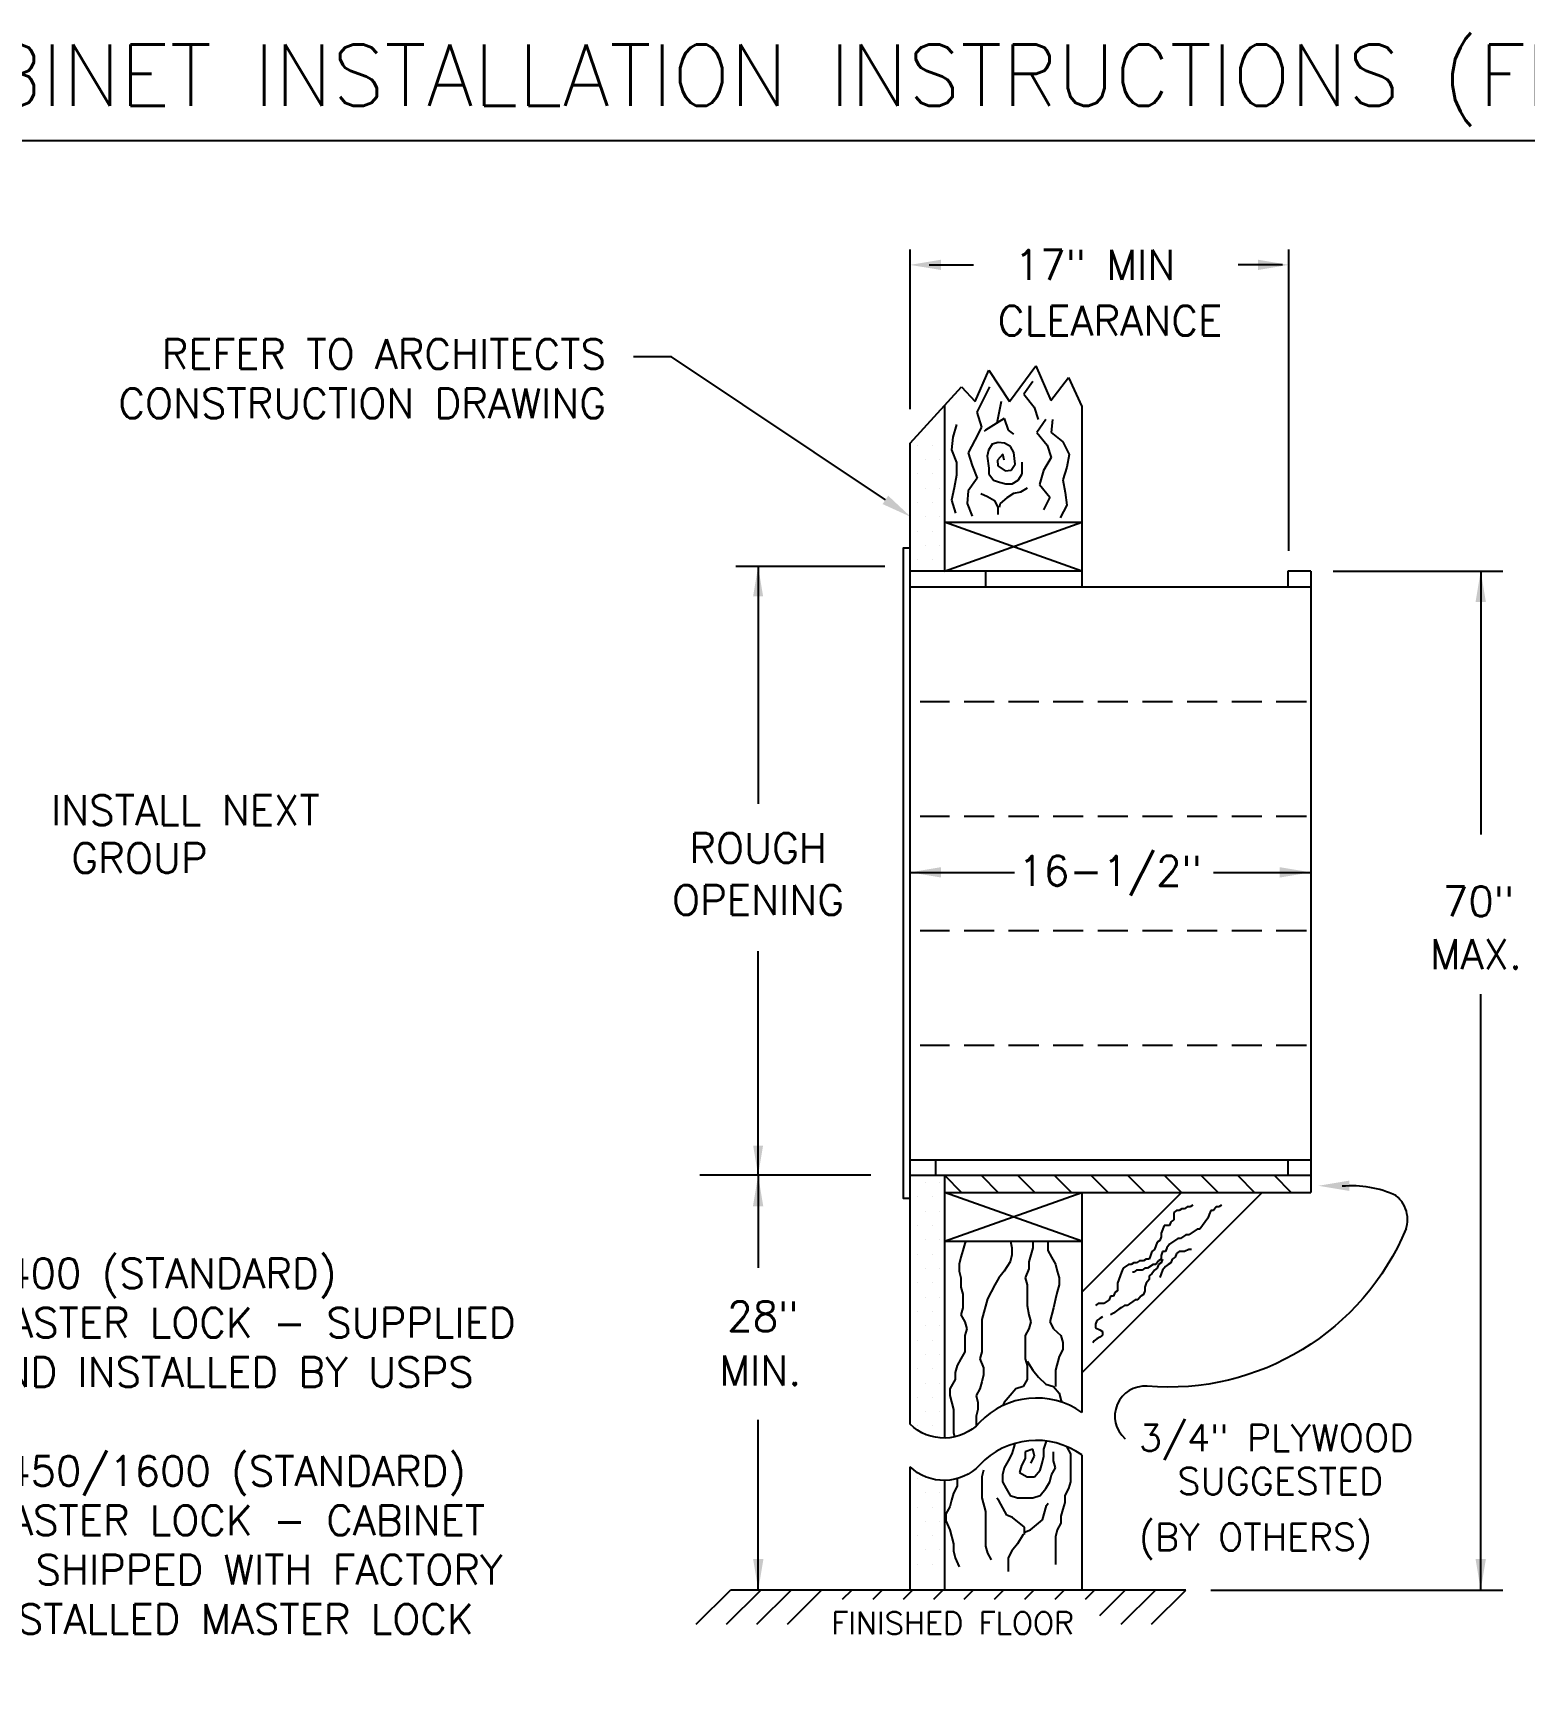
# Model space of a CAD drawing. Extents: x 14.1 to 28.1, y -1 to 9.8.
# Drawn here: x 18.51 to 23.39, y 4.42 to 9.81 of the extents above; entities that cross this region are included whole.
import ezdxf
from ezdxf import colors
from ezdxf.entities.mleader import LeaderData, LeaderLine
from ezdxf.enums import TextEntityAlignment as Align
from ezdxf.math import Vec2, Vec3

# ---------------------------------------------------------------- set-up
doc = ezdxf.new("R2010")
doc.units = 0
doc.header["$LTSCALE"] = 0.3
doc.header["$MEASUREMENT"] = 0
doc.layers.get('0').update_dxf_attribs({"linetype": 'CONTINUOUS'})
doc.layers.add('1', color=3, linetype='CONTINUOUS')
doc.layers.add('TEXT', color=7, linetype='CONTINUOUS')
doc.styles.add('ROMANS', font='romans', dxfattribs={"height": 0.097})

# ---------------------------------------------------------------- blocks, each defined once
blk = doc.blocks.new('KICKER')
for p, q in [((0, -0.5749), (0.7878, 0.213)), ((0, -0.2223), (0.4353, 0.213)), ((0.461, 0.1499), (0.4491, 0.1418)), ((0.4735, 0.1499), (0.461, 0.1499)), ((0.4854, 0.158), (0.4735, 0.1499)), ((0.5871, 0.1499), (0.5752, 0.1337)), ((0.5991, 0.1499), (0.5871, 0.1499)), ((0.611, 0.158), (0.5991, 0.1499)), ((0.3896, 0.0845), (0.3836, 0.0684)), ((0.4015, 0.0933), (0.3896, 0.0845)), ((0.4134, 0.1337), (0.4015, 0.1256)), ((0.4015, 0.1256), (0.4015, 0.0933)), ((0.4253, 0.1337), (0.4134, 0.1337)), ((0.4372, 0.1418), (0.4253, 0.1337)), ((0.4491, 0.1418), (0.4372, 0.1418)), ((0.539, 0.0845), (0.5152, 0.0522)), ((0.5509, 0.1014), (0.539, 0.0845)), ((0.5568, 0.1176), (0.5509, 0.1014)), ((0.5633, 0.1337), (0.5568, 0.1176)), ((0.5752, 0.1337), (0.5633, 0.1337)), ((0.3414, 0.0037), (0.3295, -0.0043)), ((0.3474, 0.0199), (0.3414, 0.0037)), ((0.3593, 0.0684), (0.3474, 0.0361)), ((0.3474, 0.0361), (0.3474, 0.0199)), ((0.3836, 0.0684), (0.3593, 0.0684)), ((0.4194, 0.0118), (0.3836, -0.0124)), ((0.4313, 0.0118), (0.4194, 0.0118)), ((0.4551, 0.028), (0.4313, 0.0118)), ((0.4675, 0.028), (0.4551, 0.028)), ((0.5033, 0.0522), (0.4675, 0.028)), ((0.5152, 0.0522), (0.5033, 0.0522)), ((0.2997, -0.0616), (0.2938, -0.0778)), ((0.3057, -0.0447), (0.2997, -0.0616)), ((0.3176, -0.0366), (0.3057, -0.0447)), ((0.3295, -0.0043), (0.3176, -0.0366)), ((0.3533, -0.0447), (0.3474, -0.0616)), ((0.3474, -0.0616), (0.3474, -0.0778)), ((0.3652, -0.0447), (0.3533, -0.0447)), ((0.3717, -0.0286), (0.3652, -0.0447)), ((0.3836, -0.0124), (0.3717, -0.0286)), ((0.4075, -0.0697), (0.3955, -0.0778)), ((0.4134, -0.0535), (0.4075, -0.0697)), ((0.4253, -0.0447), (0.4134, -0.0535)), ((0.4491, -0.0447), (0.4253, -0.0447)), ((0.4675, -0.0366), (0.4491, -0.0447)), ((0.4794, -0.0366), (0.4675, -0.0366)), ((0.1742, -0.1343), (0.1677, -0.1505)), ((0.1801, -0.1181), (0.1742, -0.1343)), ((0.2039, -0.102), (0.1801, -0.1181)), ((0.2159, -0.102), (0.2039, -0.102)), ((0.2278, -0.0939), (0.2159, -0.102)), ((0.2278, -0.1343), (0.2218, -0.1343)), ((0.2397, -0.0939), (0.2278, -0.0939)), ((0.2397, -0.1262), (0.2278, -0.1343)), ((0.2516, -0.0858), (0.2397, -0.0939)), ((0.2635, -0.1262), (0.2397, -0.1262)), ((0.27, -0.0858), (0.2516, -0.0858)), ((0.2759, -0.1181), (0.2635, -0.1262)), ((0.2819, -0.0778), (0.27, -0.0858)), ((0.2878, -0.1181), (0.2759, -0.1181)), ((0.2938, -0.0778), (0.2819, -0.0778)), ((0.3117, -0.102), (0.2878, -0.1181)), ((0.3057, -0.1424), (0.2938, -0.1505)), ((0.3176, -0.1262), (0.3057, -0.1424)), ((0.3236, -0.102), (0.3117, -0.102)), ((0.3295, -0.1181), (0.3176, -0.1262)), ((0.3355, -0.0858), (0.3236, -0.102)), ((0.3355, -0.102), (0.3295, -0.1181)), ((0.3474, -0.0778), (0.3355, -0.0858)), ((0.3474, -0.0939), (0.3355, -0.102)), ((0.3533, -0.1262), (0.3414, -0.1585)), ((0.3533, -0.0778), (0.3474, -0.0939)), ((0.3652, -0.1101), (0.3533, -0.1262)), ((0.3777, -0.102), (0.3652, -0.1101)), ((0.3896, -0.0939), (0.3777, -0.102)), ((0.3955, -0.0778), (0.3896, -0.0939)), ((0.1558, -0.2158), (0.1439, -0.2239)), ((0.1617, -0.1666), (0.1558, -0.1835)), ((0.1558, -0.1835), (0.1558, -0.2158)), ((0.1677, -0.1505), (0.1617, -0.1666)), ((0.2759, -0.2158), (0.27, -0.232)), ((0.2819, -0.1835), (0.2759, -0.1997)), ((0.2759, -0.1997), (0.2759, -0.2158)), ((0.2938, -0.1666), (0.2819, -0.1835)), ((0.2938, -0.1505), (0.2938, -0.1666)), ((0.0719, -0.2724), (0.06, -0.2804)), ((0.0962, -0.2724), (0.0719, -0.2724)), ((0.1201, -0.2562), (0.0962, -0.2724)), ((0.126, -0.24), (0.1201, -0.2562)), ((0.1379, -0.24), (0.126, -0.24)), ((0.1439, -0.2239), (0.1379, -0.24)), ((0.1861, -0.2804), (0.1742, -0.2885)), ((0.198, -0.2804), (0.1861, -0.2804)), ((0.2337, -0.2562), (0.198, -0.2804)), ((0.2456, -0.2562), (0.2337, -0.2562)), ((0.2575, -0.24), (0.2456, -0.2562)), ((0.27, -0.232), (0.2575, -0.24)), ((0.0659, -0.3458), (0.06, -0.3619)), ((0.0784, -0.3377), (0.0659, -0.3458)), ((0.0903, -0.3296), (0.0784, -0.3377)), ((0.1379, -0.3135), (0.126, -0.3216)), ((0.1498, -0.3047), (0.1379, -0.3135)), ((0.1617, -0.2966), (0.1498, -0.3047)), ((0.1742, -0.2885), (0.1617, -0.2966)), ((0.0659, -0.4266), (0.054, -0.4346)), ((0.06, -0.3781), (0.0784, -0.3862)), ((0.0784, -0.4185), (0.0659, -0.4266)), ((0.0784, -0.3862), (0.0903, -0.3943)), ((0.0903, -0.4104), (0.0784, -0.4185)), ((0.0903, -0.3943), (0.0903, -0.4104))]:
    blk.add_line(p, q)
at = {"layer": '1'}
for p, q in [((0.06, -0.3619), (0.06, -0.3781)), ((0.054, -0.4346), (0.0481, -0.4435))]:
    blk.add_line(p, q, dxfattribs=at)

msp = doc.modelspace()

# ---------------------------------------------------------------- linework, layer by layer
for p, q in [((15.307, 9.4623), (26.427, 9.4623)), ((21.3829, 8.5827), (21.3829, 9.1054)), ((22.6234, 8.1193), (22.6234, 9.1054)), ((21.445, 9.0554), (21.5905, 9.0554)), ((22.6029, 9.0554), (22.4574, 9.0554)), ((21.5963, 8.6084), (21.6406, 8.711)), ((21.6406, 8.711), (21.7084, 8.6084)), ((21.7084, 8.6084), (21.7945, 8.7252)), ((21.7945, 8.7252), (21.844, 8.6119)), ((21.3829, 8.4718), (21.5515, 8.6561)), ((21.5515, 8.6561), (21.5963, 8.6084)), ((21.6435, 8.6557), (21.6224, 8.6146)), ((21.7853, 8.6733), (21.7557, 8.6316)), ((21.844, 8.6119), (21.9014, 8.6862)), ((21.9014, 8.6862), (21.9452, 8.5918)), ((21.4954, 8.5947), (21.4954, 8.5691)), ((21.6224, 8.6146), (21.6013, 8.5729)), ((21.6812, 8.6076), (21.6667, 8.5377)), ((21.7557, 8.6316), (21.7893, 8.59)), ((21.7893, 8.59), (21.8023, 8.5489)), ((21.9452, 8.5918), (21.9452, 8.2126)), ((21.4954, 8.5691), (21.4954, 8.1581)), ((21.5354, 8.5329), (21.5228, 8.4917)), ((21.6013, 8.5729), (21.6164, 8.5237)), ((21.6909, 8.5527), (21.6295, 8.5145)), ((21.6909, 8.5527), (21.7038, 8.5145)), ((21.828, 8.5487), (21.7984, 8.5071)), ((21.8491, 8.5487), (21.845, 8.5071)), ((21.3829, 5.2596), (21.3829, 8.4718)), ((21.5228, 8.4917), (21.5183, 8.4501)), ((21.5946, 8.4813), (21.5735, 8.4397)), ((21.6164, 8.5237), (21.5946, 8.4813)), ((21.6295, 8.5145), (21.6259, 8.5101)), ((21.6717, 8.4734), (21.6515, 8.468)), ((21.692, 8.4714), (21.6717, 8.4734)), ((21.7123, 8.461), (21.692, 8.4714)), ((21.7038, 8.5145), (21.7221, 8.5012)), ((21.7984, 8.5071), (21.832, 8.4655)), ((21.845, 8.5071), (21.8832, 8.4759)), ((21.8832, 8.4759), (21.9043, 8.4348)), ((21.3854, 8.4178), (21.3854, 8.4178)), ((21.4088, 8.4646), (21.4088, 8.4646)), ((21.4323, 8.4178), (21.4323, 8.4178)), ((21.4557, 8.4646), (21.4557, 8.4646)), ((21.4791, 8.4178), (21.4791, 8.4178)), ((21.5183, 8.4501), (21.5354, 8.4085)), ((21.5735, 8.4397), (21.5861, 8.3986)), ((21.6401, 8.4486), (21.6356, 8.4288)), ((21.6356, 8.4288), (21.6413, 8.3902)), ((21.6515, 8.468), (21.6401, 8.4486)), ((21.6864, 8.4362), (21.6689, 8.4164)), ((21.6908, 8.4164), (21.6864, 8.4362)), ((21.7225, 8.4412), (21.7123, 8.461)), ((21.7253, 8.4219), (21.7225, 8.4412)), ((21.7269, 8.4025), (21.7253, 8.4219)), ((21.845, 8.4244), (21.8195, 8.3827)), ((21.832, 8.4655), (21.845, 8.4244)), ((21.9043, 8.4348), (21.8958, 8.3931)), ((21.4088, 8.3709), (21.4088, 8.3709)), ((21.4557, 8.3709), (21.4557, 8.3709)), ((21.5354, 8.3674), (21.5269, 8.3257)), ((21.5354, 8.4085), (21.5354, 8.3674)), ((21.5861, 8.3986), (21.6032, 8.357)), ((21.6413, 8.3902), (21.6413, 8.3708)), ((21.6413, 8.3708), (21.6559, 8.351)), ((21.6689, 8.4164), (21.6705, 8.3971)), ((21.6705, 8.3971), (21.6949, 8.3812)), ((21.6949, 8.3812), (21.7139, 8.3832)), ((21.7139, 8.3832), (21.7269, 8.4025)), ((21.7371, 8.351), (21.7501, 8.3708)), ((21.7501, 8.3708), (21.7501, 8.4095)), ((21.8195, 8.3827), (21.8069, 8.3361)), ((21.8958, 8.3931), (21.8832, 8.352)), ((21.3854, 8.3241), (21.3854, 8.3241)), ((21.4323, 8.3241), (21.4323, 8.3241)), ((21.4791, 8.3241), (21.4791, 8.3241)), ((21.5269, 8.3257), (21.5183, 8.2846)), ((21.5735, 8.3153), (21.5695, 8.2742)), ((21.6032, 8.357), (21.5735, 8.3153)), ((21.6559, 8.351), (21.6762, 8.3441)), ((21.6762, 8.3441), (21.6965, 8.3386)), ((21.6965, 8.3386), (21.7168, 8.3386)), ((21.7168, 8.3386), (21.7371, 8.351)), ((21.7444, 8.3109), (21.7221, 8.3064)), ((21.7667, 8.3247), (21.7444, 8.3109)), ((21.8069, 8.3361), (21.8406, 8.295)), ((21.8832, 8.352), (21.8913, 8.3104)), ((21.8913, 8.3104), (21.8958, 8.2688)), ((21.4088, 8.2772), (21.4088, 8.2772)), ((21.4557, 8.2772), (21.4557, 8.2772)), ((21.5183, 8.2846), (21.5313, 8.243)), ((21.5695, 8.2742), (21.5861, 8.2326)), ((21.6145, 8.3064), (21.6368, 8.2975)), ((21.6368, 8.2975), (21.6592, 8.2836)), ((21.6592, 8.2836), (21.6701, 8.2613)), ((21.6701, 8.2613), (21.6701, 8.2385)), ((21.6778, 8.2747), (21.6742, 8.2613)), ((21.7002, 8.293), (21.6778, 8.2747)), ((21.7221, 8.3064), (21.7002, 8.293)), ((21.8406, 8.295), (21.8195, 8.2534)), ((21.8958, 8.2688), (21.8747, 8.2276)), ((21.3854, 8.2303), (21.3854, 8.2303)), ((21.4323, 8.2303), (21.4323, 8.2303)), ((21.4791, 8.2303), (21.4791, 8.2303)), ((21.9452, 8.053), (21.4954, 8.2126)), ((21.4954, 8.053), (21.9452, 8.2126)), ((21.4954, 8.2126), (21.9452, 8.2126)), ((21.9452, 8.2126), (21.9452, 8.0005)), ((21.4088, 8.1835), (21.4088, 8.1835)), ((21.4557, 8.1835), (21.4557, 8.1835)), ((21.4954, 8.1581), (21.4954, 8.053)), ((21.3854, 8.1366), (21.3854, 8.1366)), ((21.4323, 8.1366), (21.4323, 8.1366)), ((21.4791, 8.1366), (21.4791, 8.1366)), ((21.3001, 8.0681), (20.8123, 8.0681)), ((20.8853, 8.0681), (20.8853, 7.2908)), ((21.9452, 8.053), (21.3829, 8.053)), ((21.4088, 8.0898), (21.4088, 8.0898)), ((21.4557, 8.0898), (21.4557, 8.0898)), ((21.6303, 8.053), (21.6303, 8.0005)), ((22.695, 8.053), (22.6201, 8.053)), ((22.6201, 8.053), (22.6201, 8.0005)), ((22.695, 8.053), (22.695, 6.0706)), ((22.7685, 8.053), (23.324, 8.053)), ((23.2517, 8.053), (23.2517, 7.191)), ((22.695, 8.0005), (21.3829, 8.0005)), ((21.4161, 7.6255), (21.5121, 7.6255)), ((21.5598, 7.6255), (21.6582, 7.6255)), ((21.7058, 7.6255), (21.8042, 7.6255)), ((21.8519, 7.6255), (21.9503, 7.6255)), ((21.9979, 7.6255), (22.0963, 7.6255)), ((22.144, 7.6255), (22.2424, 7.6255)), ((22.2901, 7.6255), (22.3885, 7.6255)), ((22.4361, 7.6255), (22.5345, 7.6255)), ((22.5822, 7.6255), (22.6806, 7.6255)), ((21.4161, 7.2506), (21.5121, 7.2506)), ((21.5598, 7.2506), (21.6582, 7.2506)), ((21.7058, 7.2506), (21.8042, 7.2506)), ((21.8519, 7.2506), (21.9503, 7.2506)), ((21.9979, 7.2506), (22.0963, 7.2506)), ((22.144, 7.2506), (22.2424, 7.2506)), ((22.2901, 7.2506), (22.3885, 7.2506)), ((22.4361, 7.2506), (22.5345, 7.2506)), ((22.5822, 7.2506), (22.6806, 7.2506)), ((21.3829, 7.0666), (21.7246, 7.0666)), ((22.3766, 7.0666), (22.695, 7.0666)), ((21.4161, 6.8757), (21.5121, 6.8757)), ((21.5598, 6.8757), (21.6582, 6.8757)), ((21.7058, 6.8757), (21.8042, 6.8757)), ((21.8519, 6.8757), (21.9503, 6.8757)), ((21.9979, 6.8757), (22.0963, 6.8757)), ((22.144, 6.8757), (22.2424, 6.8757)), ((22.2901, 6.8757), (22.3885, 6.8757)), ((22.4361, 6.8757), (22.5345, 6.8757)), ((22.5822, 6.8757), (22.6806, 6.8757)), ((20.8853, 6.0747), (20.8853, 6.8084)), ((23.2517, 4.717), (23.2517, 6.6678)), ((21.4161, 6.5008), (21.5121, 6.5008)), ((21.5598, 6.5008), (21.6582, 6.5008)), ((21.7058, 6.5008), (21.8042, 6.5008)), ((21.8519, 6.5008), (21.9503, 6.5008)), ((21.9979, 6.5008), (22.0963, 6.5008)), ((22.144, 6.5008), (22.2424, 6.5008)), ((22.2901, 6.5008), (22.3885, 6.5008)), ((22.4361, 6.5008), (22.5345, 6.5008)), ((22.5822, 6.5008), (22.6806, 6.5008)), ((21.3829, 6.1259), (22.695, 6.1259)), ((21.4658, 6.1259), (21.4658, 6.0747)), ((22.6201, 6.1259), (22.6201, 6.0747)), ((21.2544, 6.0747), (20.6948, 6.0747)), ((20.8853, 6.0747), (20.8853, 5.772)), ((21.3829, 6.0747), (21.4954, 6.0747)), ((21.3854, 6.0507), (21.3854, 6.0507)), ((21.4323, 6.0507), (21.4323, 6.0507)), ((21.4791, 6.0507), (21.4791, 6.0507)), ((21.4954, 6.0747), (21.5516, 6.0184)), ((21.4954, 6.0747), (22.695, 6.0747)), ((21.4954, 6.0747), (21.4954, 6.0184)), ((21.4954, 6.0747), (21.4958, 6.0747)), ((21.4954, 6.0747), (21.4954, 5.2146)), ((21.6153, 6.0747), (21.6716, 6.0184)), ((21.7353, 6.0747), (21.7915, 6.0184)), ((21.8553, 6.0747), (21.9115, 6.0184)), ((21.9752, 6.0747), (22.0315, 6.0184)), ((22.0952, 6.0747), (22.1514, 6.0184)), ((22.2152, 6.0747), (22.2714, 6.0184)), ((22.3351, 6.0747), (22.3914, 6.0184)), ((22.4551, 6.0747), (22.5113, 6.0184)), ((22.5751, 6.0747), (22.6313, 6.0184)), ((22.695, 6.0747), (22.695, 6.0184)), ((21.4088, 6.0038), (21.4088, 6.0038)), ((21.4557, 6.0038), (21.4557, 6.0038)), ((21.4954, 6.0184), (21.4954, 6.0184)), ((21.4954, 6.0184), (21.9452, 6.0184)), ((21.4954, 6.0184), (22.695, 6.0184)), ((21.4954, 5.8588), (21.9452, 6.0184)), ((21.9452, 5.8588), (21.4954, 6.0184)), ((21.9452, 6.0184), (21.9452, 5.2979)), ((21.3854, 5.957), (21.3854, 5.957)), ((21.4323, 5.957), (21.4323, 5.957)), ((21.4791, 5.957), (21.4791, 5.957)), ((21.4088, 5.9101), (21.4088, 5.9101)), ((21.4557, 5.9101), (21.4557, 5.9101)), ((21.3854, 5.8633), (21.3854, 5.8633)), ((21.4323, 5.8633), (21.4323, 5.8633)), ((21.4791, 5.8633), (21.4791, 5.8633)), ((21.4954, 5.8588), (21.9452, 5.8588)), ((21.5557, 5.8289), (21.5496, 5.8066)), ((21.5622, 5.8517), (21.5557, 5.8289)), ((21.566, 5.8588), (21.5622, 5.8517)), ((21.712, 5.8588), (21.7164, 5.8368)), ((21.7164, 5.8368), (21.7164, 5.814)), ((21.7846, 5.8368), (21.7785, 5.814)), ((21.7846, 5.8588), (21.7846, 5.8368)), ((21.8341, 5.8588), (21.8341, 5.8289)), ((21.8341, 5.8289), (21.8463, 5.8066)), ((21.4088, 5.8164), (21.4088, 5.8164)), ((21.4557, 5.8164), (21.4557, 5.8164)), ((21.5496, 5.8066), (21.5435, 5.7838)), ((21.5435, 5.7838), (21.5435, 5.761)), ((21.7103, 5.7912), (21.6916, 5.761)), ((21.7164, 5.814), (21.7103, 5.7912)), ((21.7785, 5.814), (21.772, 5.7912)), ((21.772, 5.7912), (21.772, 5.7689)), ((21.8463, 5.8066), (21.8588, 5.7838)), ((21.8588, 5.7838), (21.8649, 5.761)), ((21.3854, 5.7695), (21.3854, 5.7695)), ((21.4088, 5.7227), (21.4088, 5.7227)), ((21.4323, 5.7695), (21.4323, 5.7695)), ((21.4557, 5.7227), (21.4557, 5.7227)), ((21.4791, 5.7695), (21.4791, 5.7695)), ((21.5435, 5.761), (21.5496, 5.7387)), ((21.5496, 5.7387), (21.5496, 5.7085)), ((21.6734, 5.7387), (21.6608, 5.7159)), ((21.6916, 5.761), (21.6734, 5.7387)), ((21.772, 5.7689), (21.7598, 5.7387)), ((21.7598, 5.7387), (21.7659, 5.7159)), ((21.8649, 5.761), (21.871, 5.7387)), ((21.871, 5.7387), (21.871, 5.7159)), ((21.3854, 5.6758), (21.3854, 5.6758)), ((21.4323, 5.6758), (21.4323, 5.6758)), ((21.4791, 5.6758), (21.4791, 5.6758)), ((21.5496, 5.7085), (21.5557, 5.6857)), ((21.5557, 5.6857), (21.5557, 5.6406)), ((21.6361, 5.6708), (21.6178, 5.6024)), ((21.6486, 5.6931), (21.6361, 5.6708)), ((21.6608, 5.7159), (21.6486, 5.6931)), ((21.7659, 5.7159), (21.7659, 5.648)), ((21.8588, 5.6708), (21.8524, 5.6406)), ((21.8649, 5.6931), (21.8588, 5.6708)), ((21.871, 5.7159), (21.8649, 5.6931)), ((21.4088, 5.6289), (21.4088, 5.6289)), ((21.4557, 5.6289), (21.4557, 5.6289)), ((21.5557, 5.6406), (21.5496, 5.6178)), ((21.5496, 5.6178), (21.5622, 5.595)), ((21.7659, 5.648), (21.772, 5.6178)), ((21.772, 5.6178), (21.7785, 5.595)), ((21.8524, 5.6406), (21.8402, 5.595)), ((21.3854, 5.5821), (21.3854, 5.5821)), ((21.4323, 5.5821), (21.4323, 5.5821)), ((21.4791, 5.5821), (21.4791, 5.5821)), ((21.5622, 5.595), (21.5683, 5.5722)), ((21.5683, 5.5722), (21.5622, 5.5499)), ((21.6178, 5.6024), (21.6178, 5.4969)), ((21.772, 5.5722), (21.7598, 5.5499)), ((21.7785, 5.595), (21.772, 5.5722)), ((21.8402, 5.595), (21.8524, 5.5722)), ((21.8524, 5.5722), (21.8771, 5.5499)), ((21.4088, 5.5352), (21.4088, 5.5352)), ((21.4557, 5.5352), (21.4557, 5.5352)), ((21.5622, 5.5499), (21.5622, 5.4969)), ((21.7598, 5.5499), (21.7598, 5.4741)), ((21.8836, 5.5043), (21.871, 5.482)), ((21.8771, 5.5499), (21.8836, 5.5271)), ((21.8836, 5.5271), (21.8836, 5.5043)), ((21.3854, 5.4884), (21.3854, 5.4884)), ((21.3854, 5.4831), (21.3854, 5.4831)), ((21.4323, 5.4884), (21.4323, 5.4884)), ((21.4791, 5.4884), (21.4791, 5.4884)), ((21.5374, 5.4518), (21.5309, 5.429)), ((21.5496, 5.4741), (21.5374, 5.4518)), ((21.5622, 5.4969), (21.5496, 5.4741)), ((21.6178, 5.4969), (21.6113, 5.4741)), ((21.6113, 5.4741), (21.6239, 5.4443)), ((21.7598, 5.4741), (21.7659, 5.4518)), ((21.7659, 5.4666), (21.7846, 5.4364)), ((21.7659, 5.4518), (21.7659, 5.4062)), ((21.871, 5.482), (21.8588, 5.4364)), ((21.4088, 5.4415), (21.4088, 5.4415)), ((21.4557, 5.4415), (21.4557, 5.4415)), ((21.5309, 5.4062), (21.5127, 5.3759)), ((21.5309, 5.429), (21.5309, 5.4062)), ((21.6178, 5.3987), (21.6113, 5.3759)), ((21.6239, 5.4215), (21.6178, 5.3987)), ((21.6239, 5.4443), (21.6239, 5.4215)), ((21.7659, 5.4062), (21.7537, 5.3839)), ((21.7846, 5.4364), (21.8032, 5.4141)), ((21.8032, 5.4141), (21.828, 5.3913)), ((21.8588, 5.4364), (21.8588, 5.3839)), ((21.3854, 5.3946), (21.3854, 5.3946)), ((21.4088, 5.3478), (21.4088, 5.3478)), ((21.4323, 5.3946), (21.4323, 5.3946)), ((21.4557, 5.3478), (21.4557, 5.3478)), ((21.4791, 5.3946), (21.4791, 5.3946)), ((21.5127, 5.3759), (21.5127, 5.3537)), ((21.5127, 5.3537), (21.5249, 5.3081)), ((21.6113, 5.3759), (21.5991, 5.3537)), ((21.5991, 5.3537), (21.6052, 5.3309)), ((21.7103, 5.3537), (21.6916, 5.3309)), ((21.729, 5.3759), (21.7103, 5.3537)), ((21.7537, 5.3839), (21.729, 5.3759)), ((21.828, 5.3913), (21.8524, 5.3839)), ((21.8524, 5.3839), (21.871, 5.3611)), ((21.871, 5.3611), (21.8788, 5.332)), ((21.3854, 5.3009), (21.3854, 5.3009)), ((21.4323, 5.3009), (21.4323, 5.3009)), ((21.4791, 5.3009), (21.4791, 5.3009)), ((21.5249, 5.3081), (21.5249, 5.2327)), ((21.6052, 5.3081), (21.5991, 5.2858)), ((21.6052, 5.3309), (21.6052, 5.3081)), ((21.6916, 5.3309), (21.6861, 5.3204)), ((21.8771, 5.3383), (21.8811, 5.3312)), ((20.8859, 4.717), (20.8859, 5.2747)), ((21.4088, 5.2541), (21.4088, 5.2541)), ((21.4557, 5.2541), (21.4557, 5.2541)), ((21.5991, 5.2858), (21.5991, 5.2541)), ((21.5249, 5.2327), (21.5287, 5.2184)), ((21.7229, 5.1852), (21.7164, 5.1624)), ((21.726, 5.1969), (21.7229, 5.1852)), ((21.8215, 5.1778), (21.8294, 5.2047)), ((21.8958, 5.1852), (21.9084, 5.1624)), ((21.7042, 5.1401), (21.6916, 5.1173)), ((21.7164, 5.1624), (21.7042, 5.1401)), ((21.7598, 5.1475), (21.7477, 5.1247)), ((21.7846, 5.1778), (21.7598, 5.1698)), ((21.7598, 5.1698), (21.7598, 5.1475)), ((21.7785, 5.1322), (21.7907, 5.155)), ((21.7907, 5.155), (21.7846, 5.1778)), ((21.8093, 5.1099), (21.8154, 5.1322)), ((21.8154, 5.1322), (21.8215, 5.155)), ((21.8215, 5.155), (21.8215, 5.1778)), ((21.8524, 5.1401), (21.8524, 5.1698)), ((21.8588, 5.1173), (21.8524, 5.1401)), ((21.9084, 5.1624), (21.9084, 5.0717)), ((21.9452, 5.1591), (21.9452, 4.717)), ((21.4088, 5.0825), (21.4088, 5.0825)), ((21.4557, 5.0825), (21.4557, 5.0825)), ((21.4954, 5.0758), (21.4954, 4.717)), ((21.5374, 5.0818), (21.5374, 5.0568)), ((21.6239, 5.1099), (21.6178, 5.0871)), ((21.6178, 5.0871), (21.6178, 5.0192)), ((21.6916, 5.1173), (21.6856, 5.0945)), ((21.6856, 5.0945), (21.6856, 5.0717)), ((21.7477, 5.1247), (21.7412, 5.1019)), ((21.7412, 5.1019), (21.7659, 5.0871)), ((21.7659, 5.0871), (21.7907, 5.0871)), ((21.7907, 5.0871), (21.8093, 5.1099)), ((21.8402, 5.0717), (21.8463, 5.0945)), ((21.8463, 5.0945), (21.8588, 5.1173)), ((21.3854, 5.0357), (21.3854, 5.0357)), ((21.4323, 5.0357), (21.4323, 5.0357)), ((21.4791, 5.0357), (21.4791, 5.0357)), ((21.5249, 5.034), (21.5188, 5.0117)), ((21.5374, 5.0568), (21.5249, 5.034)), ((21.6178, 5.0192), (21.63, 4.9736)), ((21.6856, 5.0717), (21.6981, 5.0494)), ((21.6981, 5.0494), (21.7103, 5.0266)), ((21.7103, 5.0266), (21.7351, 5.0192)), ((21.7351, 5.0192), (21.7846, 5.0192)), ((21.7846, 5.0192), (21.8093, 5.0266)), ((21.8093, 5.0266), (21.828, 5.0494)), ((21.828, 5.0494), (21.8402, 5.0717)), ((21.9019, 5.0494), (21.8897, 5.0266)), ((21.8897, 5.0266), (21.8897, 5.0038)), ((21.9084, 5.0717), (21.9019, 5.0494)), ((21.4088, 4.9888), (21.4088, 4.9888)), ((21.4557, 4.9888), (21.4557, 4.9888)), ((21.5127, 4.989), (21.5001, 4.9662)), ((21.5001, 4.9662), (21.5001, 4.9434)), ((21.5188, 5.0117), (21.5127, 4.989)), ((21.63, 4.9736), (21.63, 4.8606)), ((21.6738, 5.0098), (21.6673, 5.0177)), ((21.6998, 4.9622), (21.6738, 5.0098)), ((21.8162, 4.9463), (21.8292, 4.9939)), ((21.8292, 4.9939), (21.8357, 5.0018)), ((21.8836, 4.9815), (21.8771, 4.9587)), ((21.8897, 5.0038), (21.8836, 4.9815)), ((21.3854, 4.942), (21.3854, 4.942)), ((21.4323, 4.942), (21.4323, 4.942)), ((21.4791, 4.942), (21.4791, 4.942)), ((21.5001, 4.9434), (21.5127, 4.9136)), ((21.5127, 4.9136), (21.5249, 4.868)), ((21.7188, 4.9543), (21.6998, 4.9622)), ((21.7578, 4.9226), (21.7188, 4.9543)), ((21.7578, 4.8988), (21.7578, 4.9226)), ((21.7578, 4.9067), (21.7773, 4.9146)), ((21.7773, 4.9146), (21.8162, 4.9463)), ((21.8649, 4.9136), (21.8588, 4.8908)), ((21.8771, 4.9359), (21.8649, 4.9136)), ((21.8771, 4.9587), (21.8771, 4.9359)), ((21.4088, 4.8951), (21.4088, 4.8951)), ((21.4557, 4.8951), (21.4557, 4.8951)), ((21.5249, 4.868), (21.5249, 4.8452)), ((21.63, 4.8606), (21.6361, 4.8378)), ((21.7351, 4.868), (21.7164, 4.8452)), ((21.7537, 4.8983), (21.7351, 4.868)), ((21.8588, 4.8908), (21.8588, 4.8002)), ((21.3854, 4.8482), (21.3854, 4.8482)), ((21.4323, 4.8482), (21.4323, 4.8482)), ((21.4791, 4.8482), (21.4791, 4.8482)), ((21.5249, 4.8452), (21.5309, 4.8229)), ((21.5309, 4.8229), (21.5435, 4.7927)), ((21.6361, 4.8378), (21.6486, 4.8155)), ((21.7164, 4.8452), (21.7042, 4.8229)), ((21.7042, 4.8229), (21.7042, 4.7774)), ((21.4088, 4.8009), (21.4088, 4.8009)), ((21.4557, 4.8009), (21.4557, 4.8009)), ((20.6828, 4.6053), (20.7945, 4.717)), ((20.7823, 4.6053), (20.8939, 4.717)), ((22.2856, 4.717), (20.7945, 4.717)), ((20.8817, 4.6053), (20.9933, 4.717)), ((20.9811, 4.6053), (21.0927, 4.717)), ((21.1622, 4.687), (21.1921, 4.717)), ((21.2616, 4.687), (21.2915, 4.717)), ((21.361, 4.687), (21.3909, 4.717)), ((21.4604, 4.687), (21.4904, 4.717)), ((21.5598, 4.687), (21.5898, 4.717)), ((21.6592, 4.687), (21.6892, 4.717)), ((21.7586, 4.687), (21.7886, 4.717)), ((21.858, 4.687), (21.888, 4.717)), ((21.9575, 4.687), (21.9874, 4.717)), ((22.004, 4.6341), (22.0868, 4.717)), ((22.0746, 4.6053), (22.1862, 4.717)), ((22.174, 4.6053), (22.2856, 4.717)), ((22.3677, 4.717), (23.324, 4.717))]:
    msp.add_line(p, q)
for points in [[(21.3829, 8.128), (21.3609, 8.128), (21.3609, 5.9997), (21.3829, 5.9997)], [(21.3829, 4.717), (21.3829, 5.1208)]]:
    msp.add_lwpolyline(points)
for points in [[(22.9987, 5.88, 0.370079), (22.9741, 6.0082, 0.134542), (22.798, 6.0387, 0.155687)], [(23.0076, 5.9007, -0.325942), (22.1592, 5.3841, 0.719845), (22.0869, 5.2124, 0.719845)], [(21.9452, 5.2979, 0.375913), (21.6104, 5.265, -0.418929), (21.3829, 5.2596)], [(21.9452, 5.1591, 0.375913), (21.6104, 5.1262, -0.418929), (21.3829, 5.1208)]]:
    msp.add_lwpolyline(points, format="xyb")
for points in [[(21.4841, 9.0386), (21.4841, 9.0723), (21.3829, 9.0554)], [(22.5222, 9.0386), (22.5222, 9.0723), (22.6234, 9.0554)], [(20.9016, 7.9707), (20.8691, 7.9707), (20.8853, 8.0681)], [(23.2685, 7.9518), (23.2348, 7.9518), (23.2517, 8.053)], [(21.4841, 7.0497), (21.4841, 7.0835), (21.3829, 7.0666)], [(22.5938, 7.0497), (22.5938, 7.0835), (22.695, 7.0666)], [(20.9016, 6.172), (20.8691, 6.172), (20.8853, 6.0747)], [(20.9022, 5.9734), (20.8685, 5.9734), (20.8853, 6.0747)], [(22.821, 6.0236), (22.821, 6.0573), (22.7198, 6.0405)], [(20.9028, 4.8182), (20.869, 4.8182), (20.8859, 4.717)], [(23.2685, 4.8182), (23.2348, 4.8182), (23.2517, 4.717)]]:
    msp.add_solid(points)

# ---------------------------------------------------------------- block references
at = {"xscale": 0.7497875, "yscale": 0.7497875, "zscale": 0.7497874999999998}
msp.add_blockref('KICKER', (21.9452, 5.8588), dxfattribs=at)

# ---------------------------------------------------------------- texts
at = {"style": 'ROMANS'}
for s, height, p in [('17" MIN', 0.09747, (21.7254, 9.0067)), (' INSTALL NEXT', 0.097375, (18.5029, 7.2216)), ('  GROUP', 0.09737, (18.5029, 7.0646)), ('16-1/2"', 0.09747, (21.7373, 7.023)), ('70"', 0.09747, (23.1273, 6.9228)), ('MAX.', 0.09747, (23.0857, 6.75)), ('28"', 0.09747, (20.7841, 5.5646)), ('MIN.', 0.09747, (20.7589, 5.3871)), ('3/4" PLYWOOD', 0.087725, (22.1322, 5.1716)), ('SUGGESTED', 0.08773, (22.2586, 5.0296)), ('(BY OTHERS)', 0.087725, (22.1322, 4.8466))]:
    msp.add_text(s, height=height, dxfattribs=at).set_placement(p)
for s, height, p in [('CLEARANCE', 0.09747, (22.0379, 8.8724)), ('ROUGH', 0.09737, (20.8853, 7.1467)), ('OPENING', 0.09737, (20.8853, 6.9757)), ('FINISHED FLOOR', 0.073104, (21.5225, 4.6086))]:
    msp.add_text(s, height=height, dxfattribs=at).set_placement(p, align=Align.MIDDLE)
at = {"insert": (15.4535, 9.7766), "char_height": 0.2, "width": 13.12619, "attachment_point": 1, "style": 'ROMANS'}
msp.add_mtext('1400/1450/1600 CABINET INSTALLATION INSTRUCTIONS (FRONT LOAD)', dxfattribs=at)

# ---------------------------------------------------------------- leaders
at = {"layer": 'TEXT'}
ml = msp.add_multileader_mtext('Standard', dxfattribs=at)
ml.set_content('{\\Fromans|c0;REFER TO ARCHITECTS\\PCONSTRUCTION DRAWING}', color=256)
ml.set_leader_properties()
ml.build(insert=Vec2(0, 0))
ml.multileader.update_dxf_attribs({"dogleg_length": 0.125, "arrow_head_size": 0.1})
ctx = ml.context
ctx.base_point, ctx.char_height, ctx.arrow_head_size, ctx.landing_gap_size, ctx.plane_origin = Vec3(18.528, 8.754), 0.097, 0.1, 0.09, Vec3(21.3854, 8.2303)
ctx.text_align_type = 2
notes = []
notes.append((ctx, [(0, (1, 1, 0), (20.6021, 8.754), (-1, 0), 0.125, [(0, [(21.3854, 8.2303)], 0, [])])]))
ctx.mtext.insert, ctx.mtext.alignment, ctx.mtext.flow_direction = Vec3(20.3871, 8.8122), 3, 5
ml = msp.add_multileader_mtext('Standard', dxfattribs=at)
ml.set_content('{\\Fromans|c0;1400 (STANDARD)\\PMASTER LOCK - SUPPLIED\\PAND INSTALLED BY USPS\\P\\P1450/1600 (STANDARD)\\PMASTER LOCK - CABINET\\PIS SHIPPED WITH FACTORY\\PINSTALLED MASTER LOCK}', color=256)
ml.set_leader_properties()
ml.build(insert=Vec2(0, 0))
ml.multileader.update_dxf_attribs({"dogleg_length": 0.125, "arrow_head_size": 0.1})
ctx = ml.context
ctx.base_point, ctx.char_height, ctx.arrow_head_size, ctx.landing_gap_size, ctx.plane_origin = Vec3(18.2466, 5.7441), 0.097, 0.1, 0.09, Vec3(17.6558, 6.1157)
notes.append((ctx, [(0, (1, 1, 0), (18.1216, 5.7441), (1, 0), 0.125, [(0, [(17.6558, 6.1157)], 0, [])])]))
ctx.mtext.insert, ctx.mtext.flow_direction = Vec3(18.3366, 5.8023), 5
for ctx, leaders in notes:
    for number, flags, end, landing, length, lines in leaders:
        leader = LeaderData()
        leader.index, (leader.has_last_leader_line, leader.has_dogleg_vector, leader.attachment_direction) = number, flags
        leader.last_leader_point, leader.dogleg_vector, leader.dogleg_length = Vec3(end), Vec3(landing), length
        for number, points, colour, breaks in lines:
            line = LeaderLine()
            line.index, line.vertices, line.color, line.breaks = number, Vec3.list(points), colors.encode_raw_color(colour), breaks
            leader.lines.append(line)
        ctx.leaders.append(leader)

doc.saveas('drawing.dxf')
